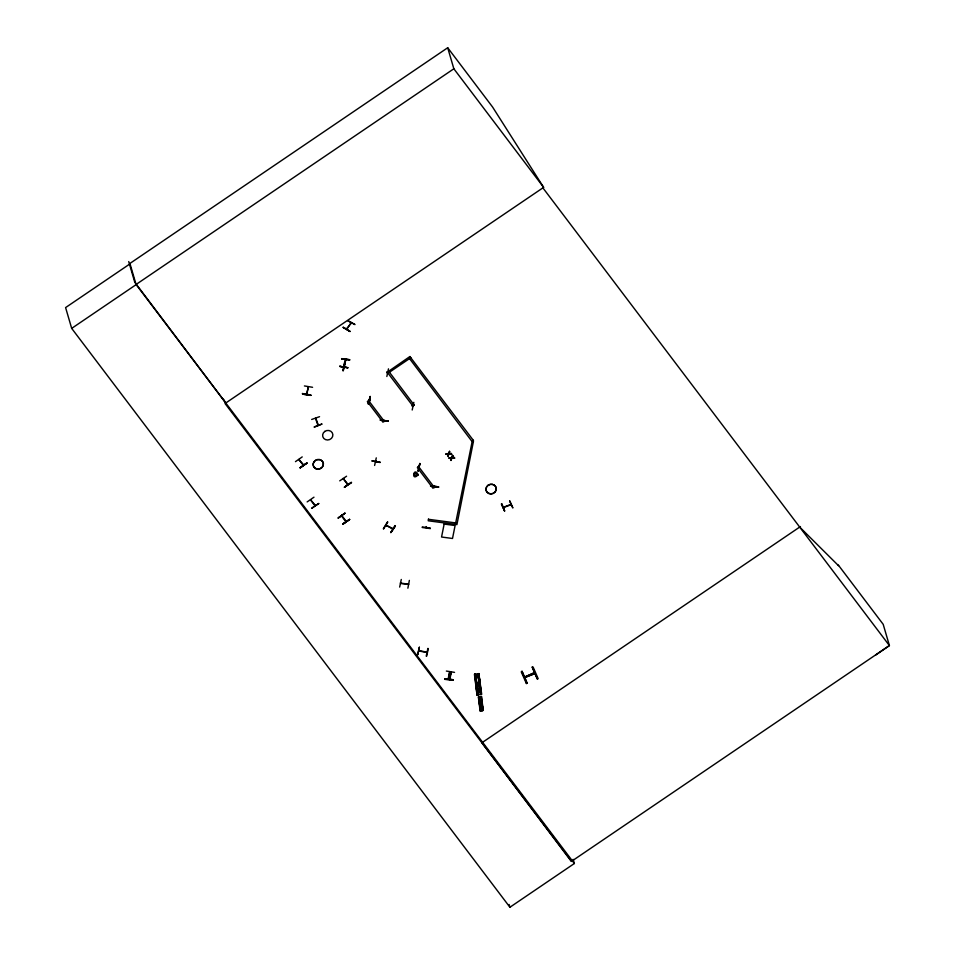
<?xml version="1.0" encoding="UTF-8"?>
<svg xmlns="http://www.w3.org/2000/svg" width="955" height="955" viewBox="0 0 955 955"><rect width="100%" height="100%" fill="white"/><g stroke="black" fill="none" stroke-linecap="round" stroke-linejoin="round"><path stroke-width="1.43" d="M306.603 394.272L308.37 386.751M344.218 366.433L344.003 366.66M345.806 359.677L344.218 367.114L344.027 366.433M385.76 525.131L392.589 528.927M375.936 461.456L376.163 460.692M376.091 460.728L376.258 461.993L376.198 461.193M384.077 420.331L383.994 421.477L384.447 420.678M426.324 526.575L426.217 527.614L426.419 526.802M434.334 486.441L434.644 487.48M345.674 360.31L345.794 359.51M444.791 679.315C459.403 681.691 452.121 678.241 444.791 679.339M452.957 679.841L444.827 678.742L452.992 680.044M380.102 462.518L372.02 460.823M422.241 527.494L430.371 528.604M430.395 528.079L422.277 526.945M347.119 328.532L346.498 329.356L351.201 322.814M351.345 322.659L350.986 323.673L350.939 322.611M302.64 393.556L302.592 394.129C328.102 397.96 285.414 390.607 310.745 395.048M302.592 394.105L310.673 395.406M339.813 366.469L347.918 367.747L339.789 366.254M316.129 418.923L315.532 418.278M503.201 507.308L511.009 504.431M510.245 504.682L510.412 504.98M510.734 504.109L510.973 504.813L510.925 504.133M349.948 331.349L343.155 327.219L349.972 331.504M418.278 474.921C413.718 465.407 410.71 482.562 418.314 474.707M399.668 587.074L401.279 579.47M401.207 582.872L401.387 583.063M407.773 583.839L408.633 584.185L400.575 583.123M407.881 588.196L409.361 580.389M473.417 441.497L456.92 524.605L428.234 520.785L428.449 519.043M455.559 522.648L455.26 524.14M448.074 679.327L449.602 671.687M448.408 679.363L450.02 671.759M449.972 671.592L448.42 679.22M450.963 671.842L449.399 679.518L451.023 671.878M451.357 671.926L449.805 679.554M454.532 672.368L446.367 671.067M342.845 370.624L344.827 362.888L343.299 370.683M343.179 370.647L344.827 362.888M344.958 366.648L344.134 366.971M370.242 396.552L368.212 404.132L370.122 396.516M369.513 400.205L370.301 400.67L370.146 399.966M387.42 372.14L387.575 372.844L386.942 372.366M386.847 376.497L388.482 368.845M374.611 465.455L376.27 457.863M384.173 420.63L383.982 421.322M384.292 421.442L384.459 420.833M388.375 421.215L380.245 420.093L388.339 421.012M412.154 406.197L412.966 406.317L412.775 405.636M412.202 409.993L413.849 402.342M418.135 466.935L418.899 467.246M419.913 463.664L418.183 471.125M430.598 485.773L438.715 486.895L430.586 485.785M434.549 487.551L434.716 486.943M426.551 527.602L426.455 527.303M419.364 647.239L417.669 654.867L419.329 647.251M426.276 651.728L426.276 652.444L426.181 651.788M426.217 656.157L427.9 648.385M426.658 656.204L428.318 648.588M312.572 387.3L304.418 385.939M341.615 358.817L349.793 359.725L341.58 358.614M299.404 459.451C297.411 458.627 303.523 464.142 303.559 464.942M303.296 465.216L303.32 464.81M343.108 478.718L343.884 479.171M347.644 484.519L347.668 484.125M342.093 515.831L341.914 516.476L341.771 515.402M380.257 419.961L388.387 421.095M430.526 486.059L438.643 487.193M341.627 358.722L349.721 360.023M350.616 323.065L350.736 323.387M448.54 453.589C442.392 453.721 450.462 455.105 449.554 451.321L449.125 453.756L451.178 453.565L449.125 453.756M448.587 453.756L449.554 451.321M448.349 454.114L446.343 454.305L448.349 454.114L447.943 456.514L448.898 454.114L451.548 454.067L448.898 454.114M451.572 457.588C445.424 457.732 453.494 459.104 452.586 455.332L452.157 457.755L454.21 457.576L452.157 457.755M451.62 457.767L452.586 455.332M451.381 458.125L449.375 458.305L451.381 458.125L450.975 460.513L451.93 458.114L454.58 458.066L451.93 458.114M452.109 457.588L452.992 455.965M451.44 458.293L450.569 459.868M308.298 386.894L306.865 393.938M522.003 671.198L521.263 671.902L526.396 683.494M449.304 675.316L450.211 675.436M343.143 327.446L350.019 331.481M383.289 528.772L387.491 521.931M383.624 528.903L387.79 522.075M386.441 525.381L386.381 526.05M394.952 525.56L390.834 532.556L395.382 525.907M315.544 418.433L318.015 425.524L317.955 424.402M318.23 424.951L315.711 417.884M347.918 320.844L354.985 324.569L347.895 320.629M346.689 329.129L351.154 322.886M346.82 329.427L346.88 328.389M343.931 366.219C343.12 369.657 345.34 356.931 345.722 360.202M387.575 372.247L386.859 372.056M418.027 467.27L418.815 467.305M419.711 651.405L419.639 650.725M426.837 651.847L426.921 652.54L426.837 651.811M875.651 655.035L889.403 645.568L883.196 624.331L838.335 565.074L838.514 565.682L799.693 527.065M447.704 47.75L453.852 68.784L543.634 187.371L225.034 403.499L571.615 861.279L889.403 645.568L542.834 187.801L543.574 187.287L492.565 107.008L447.704 47.75L129.916 263.449L136.111 284.65L71.685 328.389L509.922 907.25L574.361 863.511L573.143 859.357M130.035 263.843L65.597 307.582L71.685 328.389M453.852 68.784L136.064 284.483L574.361 863.511M414.183 404.944L412.93 406.102L387.276 372.211L409.958 356.49M368.678 400.682L384.244 421.251L382.919 422.146L367.353 401.589L368.594 400.42M295.465 461.647L302.222 456.908M300.085 467.64L306.925 463.02L300.168 467.843M313.968 497.185L307.152 501.912M339.741 480.854L346.57 476.211M311.927 508.215L318.695 503.416M318.779 503.619L311.855 508.024M344.469 487.014C365.801 473.071 330.239 497.054 351.261 482.323M344.934 513.217L338.154 518.028L344.91 513.289M418.684 466.744L434.262 487.313L432.925 488.208L417.359 467.652L418.612 466.482M345.913 520.893L345.901 521.549M342.773 524.02L349.614 519.401L342.845 524.2M473.417 440.303L472.164 441.473L455.428 524.188M800.433 526.563L481.893 742.775L571.353 861.458M392.792 528.581L385.951 525.131M475.304 674.242L478.36 694.798L475.578 674.123M477.846 673.872L480.866 694.44L477.751 673.884L478.371 673.788M481.344 694.297L478.837 673.585L481.105 694.404L478.825 673.597L481.702 694.321L476.975 694.989M478.407 697.054L479.326 696.911L481.01 710.675L480.09 710.818L478.36 697.054L481.535 696.589L483.182 710.377L480.246 710.699L478.742 696.84M480.771 696.661L481.499 696.613L480.568 696.732L482.275 710.508L481.057 696.505M480.055 710.818L483.027 710.341L481.296 696.541M480.604 710.735L479.124 696.899L481.022 710.675M482.263 710.508L482.979 710.293M501.459 504.001L504.622 511.021L501.829 503.679M504.037 507.38L503.786 506.675M524.761 677.632L534.919 673.55L524.701 677.417M526.336 683.577L527.184 683.219L522.11 671.556M537.39 678.91L532.317 667.235L533.093 667.02L538.166 678.695L537.307 679.041L532.126 667.02M501.447 504.013L504.622 511.021M509.684 500.981L512.859 507.976L509.636 500.802M511.021 504.706L503.488 507.571L503.249 506.878M311.688 419.46L319.555 416.69M314.243 426.873L322.062 423.996L314.338 427.171M475.029 674.278L477.249 694.822M478.813 673.657L474.432 674.349L477.034 695.001L474.778 674.23M477.237 694.882L475.077 674.254M477.834 694.882L475.339 674.23M478.037 694.774L475.518 674.063M478.753 696.995L480.484 710.747M482.299 710.508L483.206 710.365M418.899 467.675L418.803 466.947M474.981 676.295L479.088 675.686M476.079 685.284L480.186 684.675M476.33 687.373L480.449 686.764M481.105 692.124L476.963 692.614M478.73 698.344L481.463 697.938M479.458 704.336L482.203 703.93M479.959 708.371L482.693 707.965M449.901 676.104L449.196 675.842M408.442 584.532L408.43 583.839M376.175 461.945L375.852 461.062M426.849 652.492L418.827 650.964M419.161 650.94L418.887 650.689M473.489 441.723L472.057 441.532L409.54 358.591M428.532 519.305L455.631 522.91M386.799 372.725L387.432 372.498M412.93 405.744L412.214 405.565M380.197 462.125L372.044 461.038M339.777 366.314L347.918 367.747M370.277 400.324L369.573 399.882M401.41 583.219L400.634 582.801M392.386 528.628L392.039 528.604M369.585 400.575L369.394 399.942M395.406 525.93L390.917 532.592M375.47 461.85L375.422 461.241M315.019 505.875L310.566 499.847L315.317 505.314M345.949 521.884L341.496 515.855M410.041 356.752L473.489 440.565M451.13 453.398L451.548 454.067M454.15 457.397L454.58 458.066M414.267 405.207L389.437 372.247M445.973 453.804L446.403 454.473M449.005 457.803L449.423 458.472M343.394 478.622L347.907 484.245M298.808 459.474L303.213 465.169M338.154 518.028L344.898 513.193M324.843 431.385A5.157 4.751 -16.3 0 1 332.853 434.632A5.157 4.751 -16.3 0 1 325.512 439.61A5.157 4.751 -16.3 0 1 324.843 431.385L324.843 431.469M223.398 399.238L225.786 402.986L134.751 282.214L128.722 261.575M407.821 584.436L407.869 583.768M426.981 652.17L419.078 650.641M534.514 672.535L524.546 677.131L534.585 672.75M345.018 366.863L344.11 366.04M410.865 357.695L388.1 373.142M434.215 486.584L434.239 487.42M480.651 688.519L476.533 689.128M480.902 690.608L476.796 691.217M351.106 322.515L351.404 323.136M370.17 396.504L368.666 404.192M370.062 400.348L369.334 400.205M509.111 904.481L509.922 907.25M344.779 366.457L344.695 366.839M408.454 584.197L400.646 583.529L400.455 582.86M347.56 484.483L343.024 478.419M346.235 521.323L341.592 515.33M480.998 696.673L482.621 710.448M480.759 696.625L482.43 710.436M414.327 474.146L415.341 475.793L417.156 474.766L416.141 473.119L414.327 474.146M480.281 704.706L481.499 704.826L480.281 704.706M444.147 524.068L441.556 537.02L452.515 538.477L455.093 525.537L444.147 524.068M419.782 463.497L418.23 471.304L419.806 463.497M521.979 671.508L526.957 683.267L521.979 671.508M306.949 463.068L300.145 467.819L306.913 463.008M349.637 519.448L342.821 524.2L349.602 519.389M480.58 694.404L478.025 673.705L480.616 694.404M482.347 705.256L479.613 705.661L482.347 705.256M482.502 706.497L479.768 706.903L482.526 706.569M482.788 708.825L480.055 709.231L482.788 708.825M488.208 485.271L488.196 485.247A5.193 4.775 -16.3 0 0 488.9 493.556A5.193 4.775 -16.3 0 0 496.278 488.554A5.193 4.775 -16.3 0 0 488.22 485.283M316.057 468.75A5.169 4.763 -16.3 0 0 323.411 463.772A5.169 4.763 -16.3 0 0 315.389 460.513A5.169 4.763 -16.3 0 0 316.057 468.75M316.033 468.619A5.157 4.751 -16.3 0 0 323.363 463.641A5.157 4.751 -16.3 0 0 315.353 460.394A5.157 4.751 -16.3 0 0 316.033 468.619M488.876 493.425A5.169 4.763 -16.3 0 0 496.23 488.435A5.169 4.763 -16.3 0 0 488.196 485.176A5.169 4.763 -16.3 0 0 488.876 493.425"/></g></svg>
